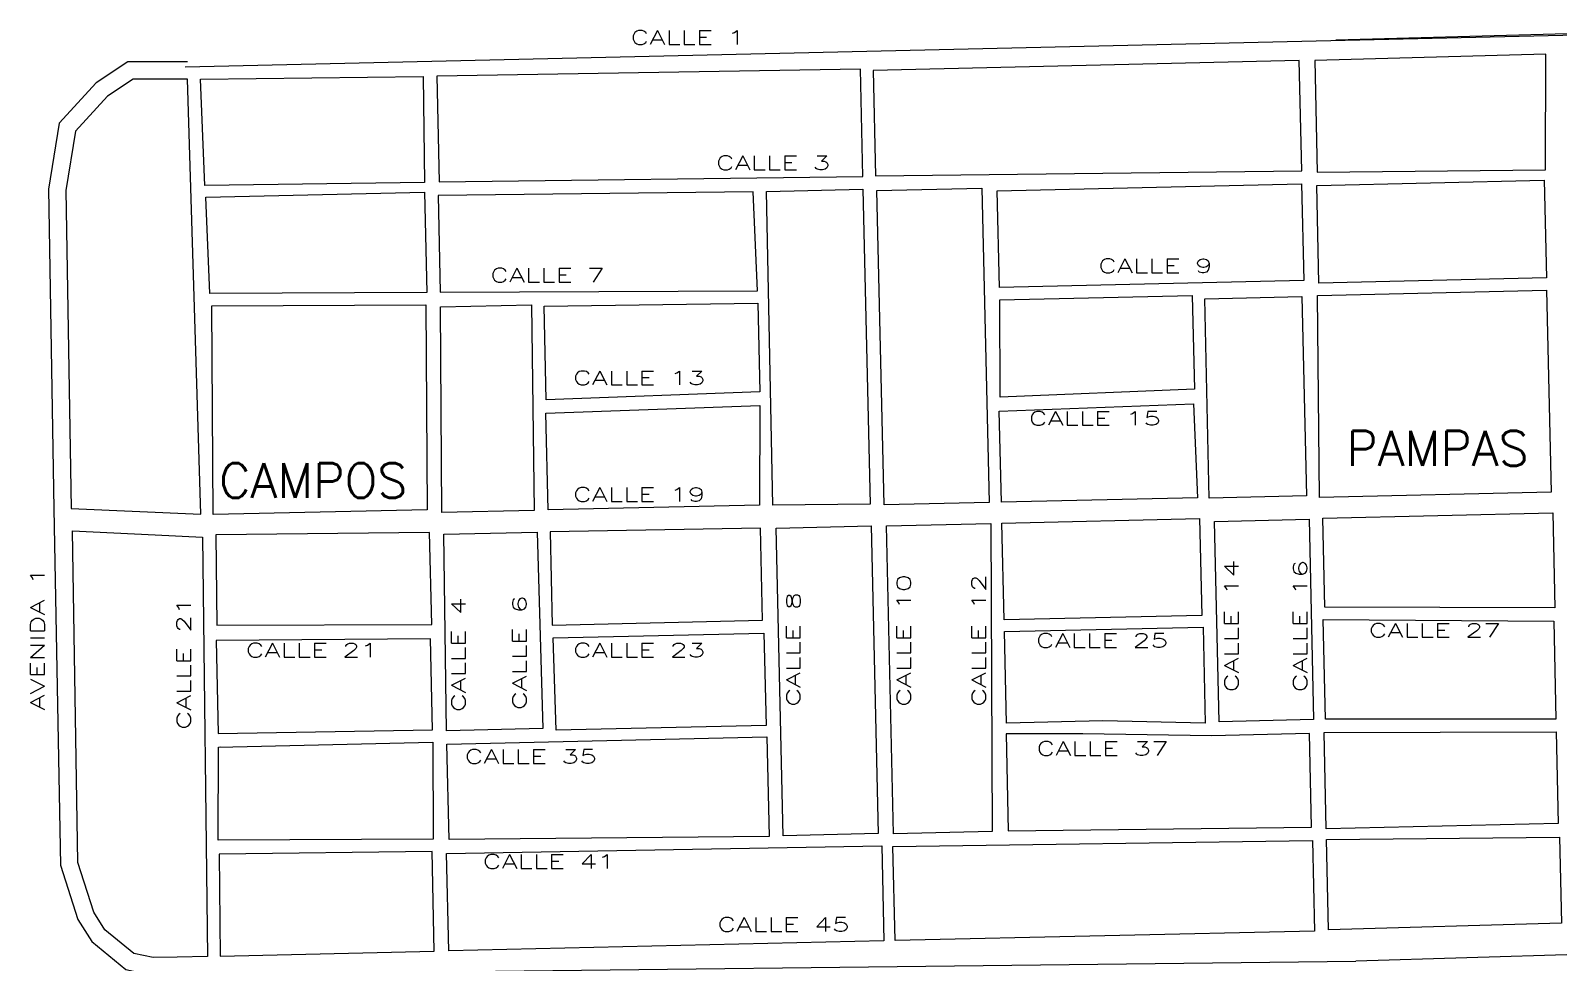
# Model space of a CAD drawing. Header units: millimetres. Extents: x 4374322 to 4409026, y 6503580 to 6534206.
# Drawn here: x 4378573 to 4379450, y 6515679 to 6516214 of the extents above; entities that cross this region are included whole.
import ezdxf

# ---------------------------------------------------------------- set-up
doc = ezdxf.new("R2010")
doc.units = ezdxf.units.MM
for name, color, linetype in [('LINEA CALLE', 252, 'Continuous'), ('NOMBRE BARRIO', 8, 'Continuous'), ('NOMBRE CALLE', 252, 'Continuous')]:
    doc.layers.add(name, color=color, linetype=linetype)
doc.styles.add('ROMANS', font='romans')

msp = doc.modelspace()

# ---------------------------------------------------------------- linework, layer by layer
at = {"layer": 'LINEA CALLE', "transparency": 33554687}
for p, q in [((4378661.8, 6516193.16, -648.14), (4379481.31, 6516211.93, -648.14)), ((4378661.8, 6516193.16, -648.14), (4379481.31, 6516211.93, -648.14)), ((4379322.72, 6516208.58, -648.14), (4379481.28, 6516212.94, -648.14)), ((4379322.72, 6516208.58, -648.14), (4379481.28, 6516212.94, -648.14))]:
    msp.add_line(p, q, dxfattribs=at)
at = {"layer": 'LINEA CALLE', "transparency": 33554687, "elevation": -648.14}
for points in [[(4378663.26, 6516196.03), (4378629.05, 6516196.04), (4378610.7, 6516183.92), (4378589.5, 6516160.82), (4378583.37, 6516122.85), (4378586.43, 6515939.35), (4378590.26, 6515734.72), (4378600.34, 6515703.52), (4378608.24, 6515691.02), (4378627.9, 6515674.89), (4378642.46, 6515671.63), (4379334.02, 6515679.68)], [(4379461.5, 6515683.52), (4379334.02, 6515679.68)]]:
    msp.add_lwpolyline(points, dxfattribs=at)
at = {"layer": 'LINEA CALLE', "linetype": 'Continuous', "transparency": 33554687, "elevation": -648.14}
for points in [[(4379056.95, 6516191.05), (4379058.33, 6516130.57), (4379303.06, 6516133.35), (4379301.62, 6516196.8), (4379056.95, 6516191.05)], [(4379056.95, 6516191.05), (4379058.33, 6516130.57), (4379303.06, 6516133.35), (4379301.62, 6516196.8), (4379056.95, 6516191.05)], [(4379310.53, 6516196.82), (4379311.99, 6516132.74), (4379443.09, 6516134.06), (4379443.2, 6516200.36), (4379310.53, 6516196.82), (4379310.55, 6516195.82)], [(4379310.53, 6516196.82), (4379311.99, 6516132.74), (4379443.09, 6516134.06), (4379443.2, 6516200.36), (4379310.53, 6516196.82), (4379310.55, 6516195.82)], [(4378596.43, 6515939.52), (4378670.86, 6515936.27), (4378663.25, 6516186.03), (4378632.06, 6516186.04), (4378617.23, 6516176.25), (4378598.89, 6516156.26), (4378593.39, 6516122.14), (4378596.43, 6515939.52)], [(4378596.43, 6515939.52), (4378670.86, 6515936.27), (4378663.25, 6516186.03), (4378632.06, 6516186.04), (4378617.23, 6516176.25), (4378598.89, 6516156.26), (4378593.39, 6516122.14), (4378596.43, 6515939.52)], [(4378673.12, 6516124.95), (4378670.62, 6516186.04), (4378798.6, 6516187.58), (4378799.23, 6516126.75), (4378673.12, 6516124.95)], [(4378673.12, 6516124.95), (4378670.62, 6516186.04), (4378798.6, 6516187.58), (4378799.23, 6516126.75), (4378673.12, 6516124.95)], [(4378806.4, 6516187.68), (4378807.78, 6516127.09), (4379051.06, 6516130.2), (4379049.66, 6516191.78), (4378806.4, 6516187.68)], [(4378806.4, 6516187.68), (4378807.78, 6516127.09), (4379051.06, 6516130.2), (4379049.66, 6516191.78), (4378806.4, 6516187.68)], [(4378673.79, 6516118.24), (4378799.33, 6516121.09), (4378800.64, 6516063.48), (4378676.02, 6516062.92), (4378673.79, 6516118.24)], [(4378673.79, 6516118.24), (4378799.33, 6516121.09), (4378800.64, 6516063.48), (4378676.02, 6516062.92), (4378673.79, 6516118.24)], [(4378808.28, 6516063.75), (4378990.61, 6516064.5), (4378987.95, 6516121.27), (4378807.25, 6516119.28), (4378808.28, 6516063.75)], [(4378808.28, 6516063.75), (4378990.61, 6516064.5), (4378987.95, 6516121.27), (4378807.25, 6516119.28), (4378808.28, 6516063.75)], [(4378677.24, 6516055.94), (4378799.99, 6516056.54), (4378800.89, 6515938.86), (4378677.94, 6515936.07), (4378677.24, 6516055.94), (4378677.24, 6516055.94)], [(4378677.24, 6516055.94), (4378799.99, 6516056.54), (4378800.89, 6515938.86), (4378677.94, 6515936.07), (4378677.24, 6516055.94), (4378677.24, 6516055.94)], [(4378808.58, 6516055.34), (4378860.71, 6516056.53), (4378862.22, 6515938.39), (4378809.25, 6515937.19), (4378808.58, 6516055.34)], [(4378808.58, 6516055.34), (4378860.71, 6516056.53), (4378862.22, 6515938.39), (4378809.25, 6515937.19), (4378808.58, 6516055.34)], [(4378868.06, 6516055.62), (4378990.81, 6516057.42), (4378991.96, 6516006.61), (4378869.14, 6516001.91), (4378868.06, 6516055.62)], [(4378868.06, 6516055.62), (4378990.81, 6516057.42), (4378991.96, 6516006.61), (4378869.14, 6516001.91), (4378868.06, 6516055.62)], [(4378869.05, 6515994.24), (4378991.81, 6515998.77), (4378991.63, 6515941.5), (4378870.31, 6515938.75), (4378869.05, 6515994.24)], [(4378869.05, 6515994.24), (4378991.81, 6515998.77), (4378991.63, 6515941.5), (4378870.31, 6515938.75), (4378869.05, 6515994.24)], [(4378597.21, 6515926.68), (4378644.74, 6515924.44), (4378671.88, 6515923.15), (4378674.74, 6515682.38), (4378657.23, 6515681.97), (4378643.45, 6515681.66), (4378632.4, 6515684.13), (4378615.83, 6515697.73), (4378609.47, 6515707.79), (4378600.23, 6515736.37), (4378597.21, 6515926.68)], [(4378597.21, 6515926.68), (4378644.74, 6515924.44), (4378671.88, 6515923.15), (4378674.74, 6515682.38), (4378657.23, 6515681.97), (4378643.45, 6515681.66), (4378632.4, 6515684.13), (4378615.83, 6515697.73), (4378609.47, 6515707.79), (4378600.23, 6515736.37), (4378597.21, 6515926.68)], [(4378680.1, 6515872.54), (4378803.45, 6515872.92), (4378802.25, 6515925.82), (4378679.43, 6515924.35), (4378680.1, 6515872.54)], [(4378680.1, 6515872.54), (4378803.45, 6515872.92), (4378802.25, 6515925.82), (4378679.43, 6515924.35), (4378680.1, 6515872.54)], [(4378810.39, 6515924.82), (4378863.95, 6515926.04), (4378867.36, 6515813.21), (4378811.95, 6515811.95), (4378810.39, 6515924.82)], [(4378810.39, 6515924.82), (4378863.95, 6515926.04), (4378867.36, 6515813.21), (4378811.95, 6515811.95), (4378810.39, 6515924.82)], [(4378871.43, 6515926.19), (4378872.65, 6515872.61), (4378993.46, 6515875.35), (4378992.26, 6515928.29), (4378871.43, 6515926.19)], [(4378871.43, 6515926.19), (4378872.65, 6515872.61), (4378993.46, 6515875.35), (4378992.26, 6515928.29), (4378871.43, 6515926.19)], [(4378680.09, 6515870.12), (4378680.15, 6515870.12)], [(4378680.09, 6515870.12), (4378680.15, 6515870.12)], [(4378873.28, 6515865.26), (4378994.26, 6515868.01), (4378995.46, 6515815.02), (4378874.93, 6515812.28), (4378873.28, 6515865.26)], [(4378873.28, 6515865.26), (4378994.26, 6515868.01), (4378995.46, 6515815.02), (4378874.93, 6515812.28), (4378873.28, 6515865.26)], [(4379132.4, 6515868.88), (4379246.41, 6515871.47), (4379247.66, 6515816.23), (4379188.9, 6515817.62), (4379133.42, 6515816.36), (4379132.4, 6515868.88)], [(4379132.4, 6515868.88), (4379246.41, 6515871.47), (4379247.66, 6515816.23), (4379188.9, 6515817.62), (4379133.42, 6515816.36), (4379132.4, 6515868.88)], [(4378680.86, 6515810.33), (4378803.9, 6515812.41), (4378802.71, 6515864.69), (4378679.71, 6515863.68), (4378680.92, 6515810.34)], [(4378680.86, 6515810.33), (4378803.9, 6515812.41), (4378802.71, 6515864.69), (4378679.71, 6515863.68), (4378680.92, 6515810.34)], [(4379133.27, 6515810.19), (4379134.53, 6515754.47), (4379308.7, 6515756.67), (4379307.48, 6515810.38), (4379251.16, 6515809.1), (4379177.37, 6515810.16), (4379133.27, 6515810.19)], [(4379133.27, 6515810.19), (4379134.53, 6515754.47), (4379308.7, 6515756.67), (4379307.48, 6515810.38), (4379251.16, 6515809.1), (4379177.37, 6515810.16), (4379133.27, 6515810.19)], [(4378681.07, 6515802.59), (4378804.06, 6515805.38), (4378804.27, 6515749.77), (4378680.85, 6515749.14), (4378681.07, 6515802.59), (4378681.91, 6515802.61)], [(4378681.07, 6515802.59), (4378804.06, 6515805.38), (4378804.27, 6515749.77), (4378680.85, 6515749.14), (4378681.07, 6515802.59), (4378681.91, 6515802.61)], [(4378682.05, 6515682.55), (4378804.96, 6515685.34), (4378803.66, 6515742.66), (4378681.37, 6515741.14), (4378682.05, 6515682.55)], [(4378682.05, 6515682.55), (4378804.96, 6515685.34), (4378803.66, 6515742.66), (4378681.37, 6515741.14), (4378682.05, 6515682.55)]]:
    msp.add_lwpolyline(points, dxfattribs=at)
for points in [[(4378995.69, 6516121.56), (4379051.03, 6516122.81), (4379055.14, 6515942), (4378999.35, 6515941.54)], [(4378995.69, 6516121.56), (4379051.03, 6516122.81), (4379055.14, 6515942), (4378999.35, 6515941.54)], [(4379059.09, 6516122.04), (4379119.39, 6516123.41), (4379123.48, 6515943.01), (4379063.19, 6515941.64)], [(4379059.09, 6516122.04), (4379119.39, 6516123.41), (4379123.48, 6515943.01), (4379063.19, 6515941.64)], [(4379128.25, 6516122.01), (4379302.91, 6516125.97), (4379304.17, 6516070.4), (4379129.51, 6516066.43)], [(4379128.25, 6516122.01), (4379302.91, 6516125.97), (4379304.17, 6516070.4), (4379129.51, 6516066.43)], [(4379311.64, 6516125.09), (4379442.29, 6516128.06), (4379443.57, 6516071.93), (4379312.92, 6516068.97)], [(4379311.64, 6516125.09), (4379442.29, 6516128.06), (4379443.57, 6516071.93), (4379312.92, 6516068.97)], [(4379129.66, 6516059.3), (4379240.2, 6516061.81), (4379241.42, 6516008.08), (4379129.94, 6516003.44)], [(4379129.66, 6516059.3), (4379240.2, 6516061.81), (4379241.42, 6516008.08), (4379129.94, 6516003.44)], [(4379247.33, 6516059.93), (4379303.18, 6516061.19), (4379305.78, 6515946.76), (4379249.93, 6515945.5)], [(4379247.33, 6516059.93), (4379303.18, 6516061.19), (4379305.78, 6515946.76), (4379249.93, 6515945.5)], [(4379312.09, 6516061.86), (4379443.62, 6516064.84), (4379446.25, 6515948.94), (4379313.24, 6515945.92)], [(4379312.09, 6516061.86), (4379443.62, 6516064.84), (4379446.25, 6515948.94), (4379313.24, 6515945.92)], [(4379129.39, 6515995.52), (4379240.91, 6515999.67), (4379243.27, 6515945.73), (4379130.57, 6515943.17)], [(4379129.39, 6515995.52), (4379240.91, 6515999.67), (4379243.27, 6515945.73), (4379130.57, 6515943.17)], [(4379001.23, 6515928.26), (4379055.84, 6515929.5), (4379059.85, 6515752.91), (4379005.24, 6515751.67)], [(4379001.23, 6515928.26), (4379055.84, 6515929.5), (4379059.85, 6515752.91), (4379005.24, 6515751.67)], [(4379064.59, 6515929.64), (4379124.45, 6515931), (4379125.31, 6515754.02), (4379068.61, 6515752.74)], [(4379064.59, 6515929.64), (4379124.45, 6515931), (4379125.31, 6515754.02), (4379068.61, 6515752.74)], [(4379130.89, 6515931.16), (4379244.38, 6515933.74), (4379245.64, 6515878.2), (4379132.15, 6515875.63)], [(4379130.89, 6515931.16), (4379244.38, 6515933.74), (4379245.64, 6515878.2), (4379132.15, 6515875.63)], [(4379252.96, 6515932.16), (4379307.25, 6515933.4), (4379309.87, 6515818.34), (4379255.57, 6515817.11)], [(4379252.96, 6515932.16), (4379307.25, 6515933.4), (4379309.87, 6515818.34), (4379255.57, 6515817.11)], [(4379315.2, 6515934.02), (4379447.19, 6515937.02), (4379448.43, 6515882.44), (4379316.36, 6515882.96)], [(4379315.2, 6515934.02), (4379447.19, 6515937.02), (4379448.43, 6515882.44), (4379316.36, 6515882.96)], [(4379315.42, 6515875.85), (4379447.75, 6515874.87), (4379449.03, 6515818.57), (4379316.72, 6515818.65)], [(4379315.42, 6515875.85), (4379447.75, 6515874.87), (4379449.03, 6515818.57), (4379316.72, 6515818.65)], [(4378812.14, 6515804.32), (4378995.84, 6515808.49), (4378997.14, 6515751.18), (4378813.39, 6515749.52)], [(4378812.14, 6515804.32), (4378995.84, 6515808.49), (4378997.14, 6515751.18), (4378813.39, 6515749.52)], [(4379315.92, 6515810.89), (4379449.1, 6515811.36), (4379450.3, 6515758.65), (4379317.17, 6515755.63)], [(4379315.92, 6515810.89), (4379449.1, 6515811.36), (4379450.3, 6515758.65), (4379317.17, 6515755.63)], [(4378811.93, 6515741.55), (4379061.92, 6515745.86), (4379063.16, 6515691.24), (4378813.2, 6515685.56)], [(4378811.93, 6515741.55), (4379061.92, 6515745.86), (4379063.16, 6515691.24), (4378813.2, 6515685.56)], [(4379068.33, 6515745.52), (4379309.24, 6515748.87), (4379310.42, 6515696.9), (4379069.56, 6515691.43)], [(4379068.33, 6515745.52), (4379309.24, 6515748.87), (4379310.42, 6515696.9), (4379069.56, 6515691.43)], [(4379317.3, 6515749.55), (4379451.05, 6515750.81), (4379452.17, 6515701.44), (4379318.48, 6515697.63)], [(4379317.3, 6515749.55), (4379451.05, 6515750.81), (4379452.17, 6515701.44), (4379318.48, 6515697.63)]]:
    msp.add_lwpolyline(points, close=True, dxfattribs=at)

# ---------------------------------------------------------------- texts
at = {"layer": 'NOMBRE BARRIO', "transparency": 33554687, "char_height": 20, "attachment_point": 1, "style": 'ROMANS'}
for s, width, heights, insert in [('\\pi21.509;PAMPAS', 152.5416, [15.81], (4379307.19, 6515984.13)), ('CAMPOS', 135.7555, [13.52], (4378681.4, 6515965.6))]:
    msp.add_mtext_dynamic_manual_height_columns(s, width=width, gutter_width=2771.65, heights=heights, dxfattribs=dict(at, insert=insert))
at = {"layer": 'NOMBRE CALLE', "transparency": 33554687, "style": 'ROMANS', "width": 1.5}
for s, p in [('CALLE 1', (4378917.61, 6516205.96)), ('CALLE 3', (4378966.6, 6516134.02)), ('CALLE 9', (4379186.13, 6516074.88)), ('CALLE 7', (4378836.98, 6516069.5)), ('CALLE 13', (4378884.56, 6516010.49)), ('CALLE 15', (4379146.25, 6515987.3)), ('CALLE 19', (4378884.56, 6515943.52)), ('CALLE 25', (4379150.35, 6515859.77)), ('CALLE 27', (4379341.42, 6515865.59)), ('CALLE 21', (4378696.58, 6515854.27)), ('CALLE 23', (4378884.56, 6515854.27)), ('CALLE 35', (4378822.32, 6515793.18)), ('CALLE 37', (4379150.69, 6515797.72)), ('CALLE 41', (4378832.7, 6515732.84)), ('CALLE 45', (4378967.43, 6515696.72))]:
    msp.add_text(s, height=8, dxfattribs=at).set_placement(p)
for s, p in [('CALLE 14', (4379266.75, 6515833.99)), ('CALLE 16', (4379306.18, 6515833.99)), ('AVENIDA 1', (4378581.11, 6515823.58)), ('CALLE 10', (4379078.53, 6515825.73)), ('CALLE 12', (4379121.57, 6515825.73)), ('CALLE 4', (4378822.83, 6515822.66)), ('CALLE 6', (4378857.94, 6515823.82)), ('CALLE 8', (4379015.11, 6515825.73)), ('CALLE 21', (4378665.14, 6515812.54))]:
    msp.add_text(s, height=8, rotation=90, dxfattribs=at).set_placement(p)

doc.saveas('drawing.dxf')
